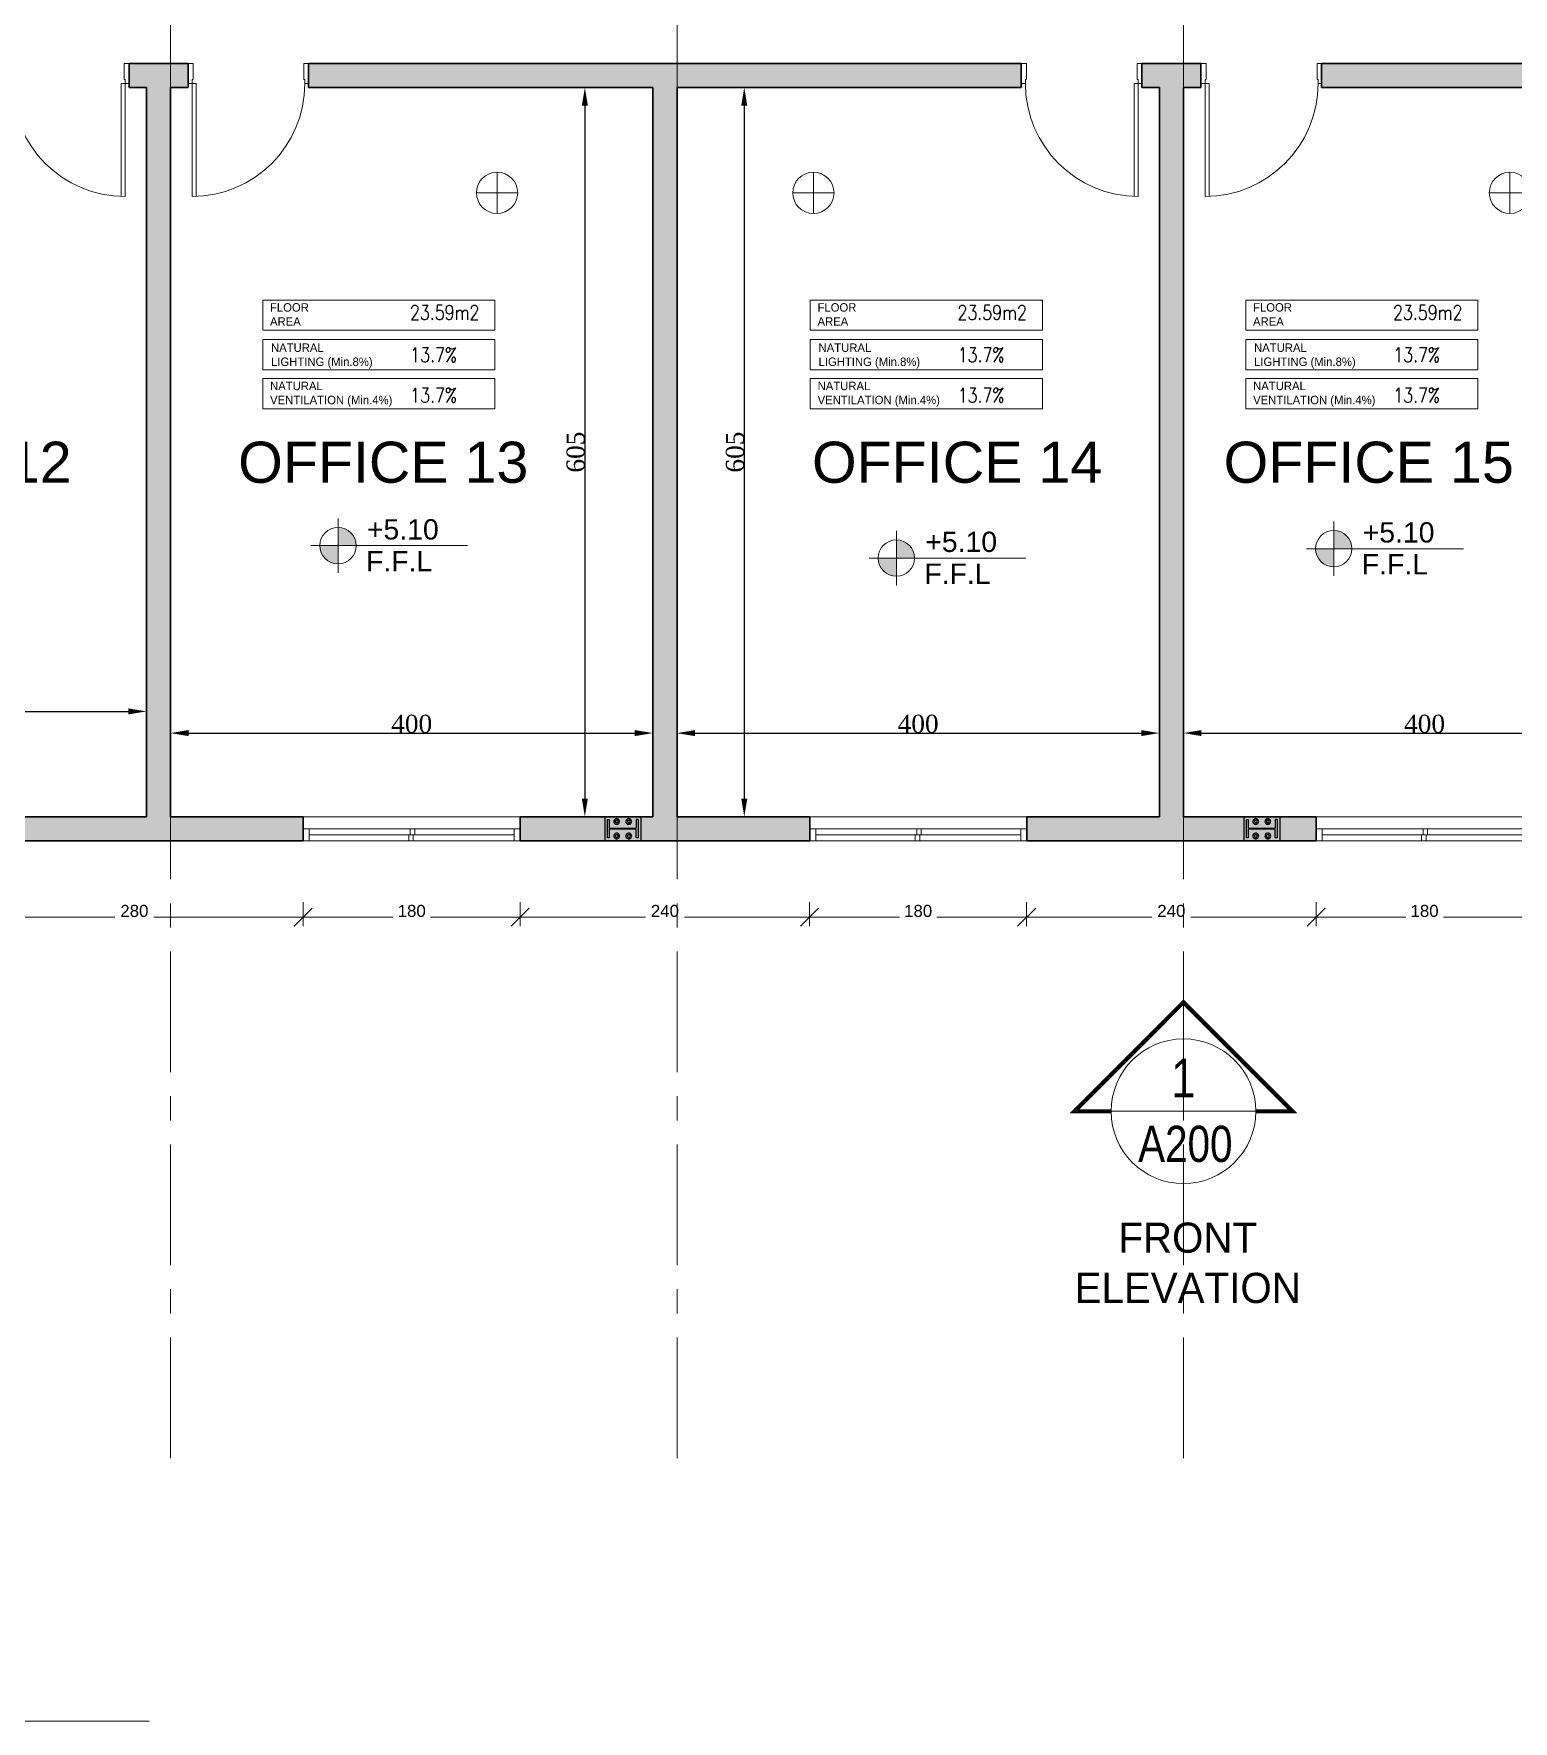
# Model space of a CAD drawing. Header units: millimetres. Extents: x -9083 to 924194, y -232449 to 321637.
# Drawn here: x 84150 to 96420, y 152062 to 166055 of the extents above; entities that cross this region are included whole.
import ezdxf
from ezdxf.enums import TextEntityAlignment as Align

# ---------------------------------------------------------------- set-up
doc = ezdxf.new("R2010")
doc.units = ezdxf.units.MM
doc.header["$LTSCALE"] = 400
doc.header["$MEASUREMENT"] = 0
doc.header["$PDMODE"] = 3
doc.linetypes.add('CENTER', pattern=[2, 1.25, -0.25, 0.25, -0.25])
doc.linetypes.add('CENTERX2', pattern=[4, 2.5, -0.5, 0.5, -0.5])
doc.layers.get('0').update_dxf_attribs({"lineweight": 0, "true_color": 0xff1414})
doc.layers.get('Defpoints').update_dxf_attribs({"color": 8, "lineweight": 5})
for name, color, linetype, lineweight in [('0.dim', 3, 'Continuous', 25), ('A-ANNO-DIMS', 134, 'Continuous', 9), ('A-DOOR', 2, 'Continuous', 9), ('AR-Level', 120, 'Continuous', 13), ('DETAILS DIMENSION', 15, 'Continuous', 5), ('GENERAL TEXT', 4, 'Continuous', 5), ('HATCH', 15, 'Continuous', 0), ('REFER SECTIONS', 8, 'Continuous', 5), ('ROOM INFORMATION', 7, 'Continuous', 5), ('ROOMS DIMENSION', 3, 'Continuous', 5), ('TAG ELEVATIONS DETAIL', 8, 'Continuous', 9), ('TEXT DRAWING TITLE', 7, 'Continuous', 5), ('TEXT ROOM INFORMATION', 1, 'Continuous', 5), ('WALL PROPOSED', 255, 'Continuous', 30), ('WINDOWS', 5, 'Continuous', 5)]:
    doc.layers.add(name, color=color, linetype=linetype, lineweight=lineweight)
doc.layers.add('ALARM', color=7, linetype='Continuous', lineweight=5, true_color=0xff0f0f)
doc.layers.add('AXIES', color=7, linetype='CENTER', lineweight=0, true_color=0x949596)
doc.layers.add('STEEL', color=63, linetype='Continuous')
doc.styles.add('arial', font='arial.ttf', dxfattribs={"width": 0.8, "height": 2.2})
doc.styles.add('Arial_1', font='arial.ttf', dxfattribs={"height": 300})
doc.styles.add('asif', font='arial.ttf')
doc.styles.add('ROMAN', font='times.ttf')
doc.styles.add('ROMANS-TITLE', font='ROMANS.shx', dxfattribs={"width": 0.8})
doc.styles.get("Standard").update_dxf_attribs({"font": 'GOTHIC.TTF', "height": 220})
doc.dimstyles.new('DETAILS DIMENSION', dxfattribs={"dimtxt": 100, "dimasz": 150, "dimexe": 75, "dimexo": 200, "dimgap": 50, "dimtad": 0, "dimdec": 0, "dimlfac": 0.1, "dimzin": 0, "dimdsep": 46, "dimtxsty": 'asif', "dimblk": 'OBLIQUE', "dimcen": 200, "dimdle": 50, "dimclrd": 181, "dimclre": 146, "dimclrt": 1, "dimadec": 0, "dimazin": 0, "dimtfac": 0.5, "dimtdec": 0, "dimtix": 1, "dimtofl": 0, "dimtmove": 2, "dimatfit": 2, "dimfxl": 100, "dimtvp": 0.5, "dimtolj": 1, "dimtzin": 0, "dimlwd": -1, "dimlwe": -1, "dimarcsym": 0})
doc.dimstyles.new('ROOMS DIM', dxfattribs={"dimtxt": 150, "dimasz": 150, "dimexe": 0.06, "dimexo": 0.06, "dimgap": 0.03, "dimtad": 1, "dimtoh": 1, "dimdec": 0, "dimlfac": 0.1, "dimzin": 13, "dimdsep": 46, "dimtxsty": 'ROMAN', "dimcen": 0.09, "dimdle": 0.06, "dimse1": 1, "dimse2": 1, "dimclrd": 256, "dimclre": 256, "dimclrt": 3, "dimadec": 0, "dimazin": 0, "dimtfac": 1, "dimtdec": 0, "dimtix": 1, "dimtmove": 2, "dimatfit": 3, "dimfxl": 0.06, "dimtolj": 1, "dimtzin": 0, "dimarcsym": 0})

# ---------------------------------------------------------------- blocks, each defined once
blk = doc.blocks.new('dfvdfv')
at = {"color": 1}
for p, q in [((117630.293, -14767.934), (117630.293, -14766.814)), ((117630.333, -14766.815), (117630.333, -14767.934)), ((117630.253, -14767.934), (117630.293, -14767.934)), ((117630.333, -14767.934), (117630.293, -14767.934)), ((117630.293, -14767.934), (117630.293, -14767.974)), ((117630.293, -14767.974), (117630.303, -14767.974)), ((117630.303, -14767.974), (117630.303, -14768.134)), ((117631.413, -14767.974), (117631.403, -14767.974)), ((117631.403, -14767.974), (117631.403, -14768.134)), ((117631.453, -14767.934), (117631.413, -14767.934)), ((117631.413, -14767.934), (117631.413, -14767.974)), ((117630.303, -14768.134), (117630.253, -14768.134)), ((117631.403, -14768.134), (117631.453, -14768.134))]:
    blk.add_line(p, q, dxfattribs=at)
blk.add_arc((117630.293, -14767.934), 1.12, 0, 90, dxfattribs=at)
blk = doc.blocks.new('*D744')
at = {"layer": 'Defpoints', "color": 0, "transparency": 16777216}
for p in [(85085, 160436), (81085, 160160), (85085, 160160)]:
    blk.add_point(p, dxfattribs=at)
at = {"layer": 'ROOMS DIMENSION', "lineweight": -2, "transparency": 16777216}
blk.add_line((81235, 160436), (84935, 160436), dxfattribs=at)
at = {"layer": 'ROOMS DIMENSION', "transparency": 16777216}
for points in [[(81235, 160461), (81235, 160411), (81085, 160436)], [(84935, 160461), (84935, 160411), (85085, 160436)]]:
    blk.add_solid(points, dxfattribs=at)
at = {"layer": 'ROOMS DIMENSION', "color": 3, "transparency": 16777216, "insert": (83085, 160512), "char_height": 150, "attachment_point": 5, "style": 'ROMAN'}
blk.add_mtext('\\A1;400', dxfattribs=at)
blk = doc.blocks.new('*D746')
at = {"layer": 'Defpoints', "color": 0, "transparency": 16777216}
for p in [(85285, 160687), (89285, 160687), (89285, 160256)]:
    blk.add_point(p, dxfattribs=at)
at = {"layer": 'ROOMS DIMENSION', "lineweight": -2, "transparency": 16777216}
blk.add_line((85435, 160256), (89135, 160256), dxfattribs=at)
at = {"layer": 'ROOMS DIMENSION', "transparency": 16777216}
for points in [[(85435, 160281), (85435, 160231), (85285, 160256)], [(89135, 160281), (89135, 160231), (89285, 160256)]]:
    blk.add_solid(points, dxfattribs=at)
at = {"layer": 'ROOMS DIMENSION', "color": 3, "transparency": 16777216, "insert": (87285, 160332), "char_height": 150, "attachment_point": 5, "style": 'ROMAN'}
blk.add_mtext('\\A1;400', dxfattribs=at)
blk = doc.blocks.new('*D747')
at = {"layer": 'Defpoints', "color": 0, "transparency": 16777216}
for p in [(89485, 160779), (93485, 160779), (93485, 160256)]:
    blk.add_point(p, dxfattribs=at)
at = {"layer": 'ROOMS DIMENSION', "lineweight": -2, "transparency": 16777216}
blk.add_line((89635, 160256), (93335, 160256), dxfattribs=at)
at = {"layer": 'ROOMS DIMENSION', "transparency": 16777216}
for points in [[(89635, 160281), (89635, 160231), (89485, 160256)], [(93335, 160281), (93335, 160231), (93485, 160256)]]:
    blk.add_solid(points, dxfattribs=at)
at = {"layer": 'ROOMS DIMENSION', "color": 3, "transparency": 16777216, "insert": (91485, 160332), "char_height": 150, "attachment_point": 5, "style": 'ROMAN'}
blk.add_mtext('\\A1;400', dxfattribs=at)
blk = doc.blocks.new('*D748')
at = {"layer": 'Defpoints', "color": 0, "transparency": 16777216}
for p in [(93685, 160525), (97685, 160525), (97685, 160256)]:
    blk.add_point(p, dxfattribs=at)
at = {"layer": 'ROOMS DIMENSION', "lineweight": -2, "transparency": 16777216}
blk.add_line((93835, 160256), (97535, 160256), dxfattribs=at)
at = {"layer": 'ROOMS DIMENSION', "transparency": 16777216}
for points in [[(93835, 160281), (93835, 160231), (93685, 160256)], [(97535, 160281), (97535, 160231), (97685, 160256)]]:
    blk.add_solid(points, dxfattribs=at)
at = {"layer": 'ROOMS DIMENSION', "color": 3, "transparency": 16777216, "insert": (95685, 160332), "char_height": 150, "attachment_point": 5, "style": 'ROMAN'}
blk.add_mtext('\\A1;400', dxfattribs=at)
blk = doc.blocks.new('*D753')
at = {"layer": 'Defpoints', "color": 0, "transparency": 16777216}
for p in [(88703, 165609), (88703, 159563), (88721, 159563)]:
    blk.add_point(p, dxfattribs=at)
at = {"layer": 'ROOMS DIMENSION', "lineweight": -2, "transparency": 16777216}
blk.add_line((88721, 165459), (88721, 159713), dxfattribs=at)
at = {"layer": 'ROOMS DIMENSION', "transparency": 16777216}
for points in [[(88696, 165459), (88746, 165459), (88721, 165609)], [(88696, 159713), (88746, 159713), (88721, 159563)]]:
    blk.add_solid(points, dxfattribs=at)
at = {"layer": 'ROOMS DIMENSION', "color": 3, "transparency": 16777216, "insert": (88645, 162586), "char_height": 150, "attachment_point": 5, "rotation": 90, "style": 'ROMAN'}
blk.add_mtext('\\A1;605', dxfattribs=at)
blk = doc.blocks.new('*D754')
at = {"layer": 'Defpoints', "color": 0, "transparency": 16777216}
for p in [(90368, 165609), (90043, 159563), (90368, 159563)]:
    blk.add_point(p, dxfattribs=at)
at = {"layer": 'ROOMS DIMENSION', "lineweight": -2, "transparency": 16777216}
blk.add_line((90043, 165459), (90043, 159713), dxfattribs=at)
at = {"layer": 'ROOMS DIMENSION', "transparency": 16777216}
for points in [[(90018, 165459), (90068, 165459), (90043, 165609)], [(90018, 159713), (90068, 159713), (90043, 159563)]]:
    blk.add_solid(points, dxfattribs=at)
at = {"layer": 'ROOMS DIMENSION', "color": 3, "transparency": 16777216, "insert": (89967, 162586), "char_height": 150, "attachment_point": 5, "rotation": 90, "style": 'ROMAN'}
blk.add_mtext('\\A1;605', dxfattribs=at)
blk = doc.blocks.new('*U175')
for p, q in [((0.1, -0.2), (0.1, 0)), ((0.15, 0), (0.15, -0.1)), ((1.85, 0), (1.85, -0.1)), ((1.9, 0), (1.9, -0.2)), ((0.15, -0.1), (0.1, -0.1)), ((0.15, -0.05), (1.85, -0.05)), ((0.15, -0.1), (1.85, -0.1)), ((1.85, -0.1), (1.9, -0.1))]:
    blk.add_line(p, q)
for points in [[(1.9, -0.2), (0.1, -0.2), (0.1, 0), (1.9, 0)], [(0.987, -0.05), (1.025, -0.05), (1.025, 0), (0.987, 0)], [(0.975, -0.1), (1.012, -0.1), (1.012, -0.05), (0.975, -0.05)]]:
    blk.add_lwpolyline(points, close=True)
blk = doc.blocks.new('_Oblique')
at = {"color": 0, "linetype": 'ByBlock', "lineweight": -2}
blk.add_line((-0.5, -0.5), (0.5, 0.5), dxfattribs=at)
blk = doc.blocks.new('*D695')
at = {"layer": 'Defpoints', "color": 0, "transparency": 16777216}
for p in [(83585, 159363), (86385, 159054), (86385, 158730)]:
    blk.add_point(p, dxfattribs=at)
at = {"layer": 'DETAILS DIMENSION', "color": 146, "transparency": 16777216}
for p, q in [((83585, 159163), (83585, 158655)), ((86385, 158854), (86385, 158655))]:
    blk.add_line(p, q, dxfattribs=at)
at = {"layer": 'DETAILS DIMENSION', "color": 181, "transparency": 16777216}
for p, q in [((83535, 158730), (84824, 158730)), ((86435, 158730), (85147, 158730))]:
    blk.add_line(p, q, dxfattribs=at)
at = {"layer": 'DETAILS DIMENSION', "color": 181, "transparency": 16777216, "xscale": 150, "yscale": 150, "zscale": 150, "rotation": 180}
blk.add_blockref('_Oblique', (83585, 158730), dxfattribs=at)
at = {"layer": 'DETAILS DIMENSION', "color": 181, "transparency": 16777216, "xscale": 150, "yscale": 150, "zscale": 150}
blk.add_blockref('_Oblique', (86385, 158730), dxfattribs=at)
at = {"layer": 'DETAILS DIMENSION', "color": 1, "transparency": 16777216, "insert": (84985, 158781), "char_height": 100, "attachment_point": 5, "style": 'asif'}
blk.add_mtext('\\A1;280', dxfattribs=at)
blk = doc.blocks.new('*D696')
at = {"layer": 'Defpoints', "color": 0, "transparency": 16777216}
for p in [(86385, 159054), (88185, 159054), (88185, 158730)]:
    blk.add_point(p, dxfattribs=at)
at = {"layer": 'DETAILS DIMENSION', "color": 146, "transparency": 16777216}
for p, q in [((86385, 158854), (86385, 158655)), ((88185, 158854), (88185, 158655))]:
    blk.add_line(p, q, dxfattribs=at)
at = {"layer": 'DETAILS DIMENSION', "color": 181, "transparency": 16777216}
for p, q in [((86335, 158730), (87130, 158730)), ((88235, 158730), (87441, 158730))]:
    blk.add_line(p, q, dxfattribs=at)
at = {"layer": 'DETAILS DIMENSION', "color": 181, "transparency": 16777216, "xscale": 150, "yscale": 150, "zscale": 150, "rotation": 180}
blk.add_blockref('_Oblique', (86385, 158730), dxfattribs=at)
at = {"layer": 'DETAILS DIMENSION', "color": 181, "transparency": 16777216, "xscale": 150, "yscale": 150, "zscale": 150}
blk.add_blockref('_Oblique', (88185, 158730), dxfattribs=at)
at = {"layer": 'DETAILS DIMENSION', "color": 1, "transparency": 16777216, "insert": (87285, 158781), "char_height": 100, "attachment_point": 5, "style": 'asif'}
blk.add_mtext('\\A1;180', dxfattribs=at)
blk = doc.blocks.new('*D697')
at = {"layer": 'Defpoints', "color": 0, "transparency": 16777216}
for p in [(88185, 159054), (90585, 159054), (90585, 158730)]:
    blk.add_point(p, dxfattribs=at)
at = {"layer": 'DETAILS DIMENSION', "color": 146, "transparency": 16777216}
for p, q in [((88185, 158854), (88185, 158655)), ((90585, 158854), (90585, 158655))]:
    blk.add_line(p, q, dxfattribs=at)
at = {"layer": 'DETAILS DIMENSION', "color": 181, "transparency": 16777216}
for p, q in [((88135, 158730), (89224, 158730)), ((90635, 158730), (89547, 158730))]:
    blk.add_line(p, q, dxfattribs=at)
at = {"layer": 'DETAILS DIMENSION', "color": 181, "transparency": 16777216, "xscale": 150, "yscale": 150, "zscale": 150, "rotation": 180}
blk.add_blockref('_Oblique', (88185, 158730), dxfattribs=at)
at = {"layer": 'DETAILS DIMENSION', "color": 181, "transparency": 16777216, "xscale": 150, "yscale": 150, "zscale": 150}
blk.add_blockref('_Oblique', (90585, 158730), dxfattribs=at)
at = {"layer": 'DETAILS DIMENSION', "color": 1, "transparency": 16777216, "insert": (89385, 158781), "char_height": 100, "attachment_point": 5, "style": 'asif'}
blk.add_mtext('\\A1;240', dxfattribs=at)
blk = doc.blocks.new('*D698')
at = {"layer": 'Defpoints', "color": 0, "transparency": 16777216}
for p in [(90585, 159054), (92385, 159054), (92385, 158730)]:
    blk.add_point(p, dxfattribs=at)
at = {"layer": 'DETAILS DIMENSION', "color": 146, "transparency": 16777216}
for p, q in [((90585, 158854), (90585, 158655)), ((92385, 158854), (92385, 158655))]:
    blk.add_line(p, q, dxfattribs=at)
at = {"layer": 'DETAILS DIMENSION', "color": 181, "transparency": 16777216}
for p, q in [((90535, 158730), (91330, 158730)), ((92435, 158730), (91641, 158730))]:
    blk.add_line(p, q, dxfattribs=at)
at = {"layer": 'DETAILS DIMENSION', "color": 181, "transparency": 16777216, "xscale": 150, "yscale": 150, "zscale": 150, "rotation": 180}
blk.add_blockref('_Oblique', (90585, 158730), dxfattribs=at)
at = {"layer": 'DETAILS DIMENSION', "color": 181, "transparency": 16777216, "xscale": 150, "yscale": 150, "zscale": 150}
blk.add_blockref('_Oblique', (92385, 158730), dxfattribs=at)
at = {"layer": 'DETAILS DIMENSION', "color": 1, "transparency": 16777216, "insert": (91485, 158781), "char_height": 100, "attachment_point": 5, "style": 'asif'}
blk.add_mtext('\\A1;180', dxfattribs=at)
blk = doc.blocks.new('*D699')
at = {"layer": 'Defpoints', "color": 0, "transparency": 16777216}
for p in [(92385, 159054), (94785, 159054), (94785, 158730)]:
    blk.add_point(p, dxfattribs=at)
at = {"layer": 'DETAILS DIMENSION', "color": 146, "transparency": 16777216}
for p, q in [((92385, 158854), (92385, 158655)), ((94785, 158854), (94785, 158655))]:
    blk.add_line(p, q, dxfattribs=at)
at = {"layer": 'DETAILS DIMENSION', "color": 181, "transparency": 16777216}
for p, q in [((92335, 158730), (93424, 158730)), ((94835, 158730), (93747, 158730))]:
    blk.add_line(p, q, dxfattribs=at)
at = {"layer": 'DETAILS DIMENSION', "color": 181, "transparency": 16777216, "xscale": 150, "yscale": 150, "zscale": 150, "rotation": 180}
blk.add_blockref('_Oblique', (92385, 158730), dxfattribs=at)
at = {"layer": 'DETAILS DIMENSION', "color": 181, "transparency": 16777216, "xscale": 150, "yscale": 150, "zscale": 150}
blk.add_blockref('_Oblique', (94785, 158730), dxfattribs=at)
at = {"layer": 'DETAILS DIMENSION', "color": 1, "transparency": 16777216, "insert": (93585, 158781), "char_height": 100, "attachment_point": 5, "style": 'asif'}
blk.add_mtext('\\A1;240', dxfattribs=at)
blk = doc.blocks.new('*D700')
at = {"layer": 'Defpoints', "color": 0, "transparency": 16777216}
for p in [(94785, 159054), (96585, 159054), (96585, 158730)]:
    blk.add_point(p, dxfattribs=at)
at = {"layer": 'DETAILS DIMENSION', "color": 146, "transparency": 16777216}
for p, q in [((94785, 158854), (94785, 158655)), ((96585, 158854), (96585, 158655))]:
    blk.add_line(p, q, dxfattribs=at)
at = {"layer": 'DETAILS DIMENSION', "color": 181, "transparency": 16777216}
for p, q in [((94735, 158730), (95530, 158730)), ((96635, 158730), (95841, 158730))]:
    blk.add_line(p, q, dxfattribs=at)
at = {"layer": 'DETAILS DIMENSION', "color": 181, "transparency": 16777216, "xscale": 150, "yscale": 150, "zscale": 150, "rotation": 180}
blk.add_blockref('_Oblique', (94785, 158730), dxfattribs=at)
at = {"layer": 'DETAILS DIMENSION', "color": 181, "transparency": 16777216, "xscale": 150, "yscale": 150, "zscale": 150}
blk.add_blockref('_Oblique', (96585, 158730), dxfattribs=at)
at = {"layer": 'DETAILS DIMENSION', "color": 1, "transparency": 16777216, "insert": (95685, 158781), "char_height": 100, "attachment_point": 5, "style": 'asif'}
blk.add_mtext('\\A1;180', dxfattribs=at)
blk = doc.blocks.new('A-ELEV-REF-ARROW-1')
at = {"layer": 'TAG ELEVATIONS DETAIL', "const_width": 34.3}
blk.add_lwpolyline([(600, 0), (904, 0), (0, -904), (-904, 0), (-600, 0)], dxfattribs=at)
at = {"layer": 'TAG ELEVATIONS DETAIL'}
blk.add_circle((0, 0), 600, dxfattribs=at)
blk = doc.blocks.new('A-ELEV-REF-1')
at = {"layer": 'TAG ELEVATIONS DETAIL', "linetype": 'Continuous'}
blk.add_line((-600, 0), (600, 0), dxfattribs=at)
at = {"layer": 'TAG ELEVATIONS DETAIL', "linetype": 'Continuous', "style": 'arial', "width": 0.8}
for tag, p in [('ELEV-NO', (-1, 276)), ('DRAWING-REF', (15, -270))]:
    blk.add_attdef(tag, text='', height=320, dxfattribs=at).set_placement(p, align=Align.MIDDLE)
blk = doc.blocks.new('A$Ccfd28120')
for p, q in [((0, -171), (0, 171)), ((171, 0), (-171, 0))]:
    blk.add_line(p, q)
blk.add_circle((0, 0), 171)
blk = doc.blocks.new('hjhg')
at = {"layer": 'AXIES', "linetype": 'CENTERX2'}
for p, q in [((6094082.5, 791366), (6094082.5, 816591.3)), ((6098282.5, 791366), (6098282.5, 816591.3)), ((6102482.5, 791366), (6102482.5, 816591.3)), ((6131186.9, 796484.5), (6071269.8, 796484.5))]:
    blk.add_line(p, q, dxfattribs=at)
blk = doc.blocks.new('Room Info')
at = {"layer": 'TEXT ROOM INFORMATION', "ltscale": 5}
for tag, p in [('FLR_AREA', (17, 833.5)), ('NAT_LIGHT', (19, 482.5)), ('NAT_VENT', (19, 147.5))]:
    blk.add_attdef(tag, p, '', height=180, dxfattribs=at)
blk = doc.blocks.new('Level-p')
h = blk.add_hatch(color=251)
h.paths.add_polyline_path([(0, 0.0025), (0, 0), (0.0025, 0, 0.414214)])
h.paths.add_polyline_path([(0, 0), (-0.0025, 0, 0.414214), (0, -0.0025)])
for p, q in [((0, -0.00375), (0, 0.00375)), ((0.01781, 0), (-0.00375, 0))]:
    blk.add_line(p, q)
blk.add_circle((0, 0), 0.0025)
at = {"style": 'arial'}
for p in [(0.00285, 0.0006), (0.00276, -0.00253)]:
    blk.add_attdef('F.F.L+1.20', p, '', height=0.002, dxfattribs=at)
blk = doc.blocks.new('GHBVNVCN')
at = {"layer": 'STEEL', "color": 114, "true_color": 0x139b48}
for p, q in [((903.452, -1738.381), (903.452, -1738.581)), ((903.452, -1738.381), (903.752, -1738.381)), ((903.475, -1738.557), (903.475, -1738.405)), ((903.475, -1738.405), (903.49, -1738.405)), ((903.49, -1738.405), (903.49, -1738.477)), ((903.729, -1738.405), (903.714, -1738.405)), ((903.714, -1738.405), (903.714, -1738.477)), ((903.729, -1738.405), (903.729, -1738.557)), ((903.752, -1738.381), (903.752, -1738.581)), ((908.752, -1738.381), (908.752, -1738.581)), ((908.752, -1738.381), (909.052, -1738.381)), ((908.775, -1738.557), (908.775, -1738.405)), ((908.775, -1738.405), (908.79, -1738.405)), ((908.79, -1738.405), (908.79, -1738.477)), ((909.029, -1738.405), (909.014, -1738.405)), ((909.014, -1738.405), (909.014, -1738.477)), ((909.029, -1738.405), (909.029, -1738.557)), ((909.052, -1738.381), (909.052, -1738.581)), ((903.452, -1738.581), (903.752, -1738.581)), ((903.49, -1738.557), (903.475, -1738.557)), ((903.49, -1738.477), (903.714, -1738.477)), ((903.714, -1738.485), (903.49, -1738.485)), ((903.49, -1738.485), (903.49, -1738.557)), ((903.714, -1738.557), (903.714, -1738.485)), ((903.729, -1738.557), (903.714, -1738.557)), ((908.752, -1738.581), (909.052, -1738.581)), ((908.79, -1738.557), (908.775, -1738.557)), ((908.79, -1738.477), (909.014, -1738.477)), ((909.014, -1738.485), (908.79, -1738.485)), ((908.79, -1738.485), (908.79, -1738.557)), ((909.014, -1738.557), (909.014, -1738.485)), ((909.029, -1738.557), (909.014, -1738.557))]:
    blk.add_line(p, q, dxfattribs=at)
at = {"layer": 'STEEL', "color": 8, "ltscale": 500}
for centre, radius, start, end in [((903.552, -1738.421), 0.024, 30, 210), ((903.552, -1738.421), 0.024, 210, 30), ((903.552, -1738.421), 0.012, 45, 225), ((903.552, -1738.421), 0.012, 150, 330), ((903.552, -1738.421), 0.012, 330, 150), ((903.552, -1738.421), 0.012, 225, 45), ((903.652, -1738.421), 0.024, 30, 210), ((903.652, -1738.421), 0.024, 210, 30), ((903.652, -1738.421), 0.012, 45, 225), ((903.652, -1738.421), 0.012, 150, 330), ((903.652, -1738.421), 0.012, 330, 150), ((903.652, -1738.421), 0.012, 225, 45), ((908.852, -1738.421), 0.024, 30, 210), ((908.852, -1738.421), 0.024, 210, 30), ((908.852, -1738.421), 0.012, 45, 225), ((908.852, -1738.421), 0.012, 150, 330), ((908.852, -1738.421), 0.012, 330, 150), ((908.852, -1738.421), 0.012, 225, 45), ((908.952, -1738.421), 0.024, 30, 210), ((908.952, -1738.421), 0.024, 210, 30), ((908.952, -1738.421), 0.012, 45, 225), ((908.952, -1738.421), 0.012, 150, 330), ((908.952, -1738.421), 0.012, 330, 150), ((908.952, -1738.421), 0.012, 225, 45), ((903.552, -1738.541), 0.024, 30, 210), ((903.552, -1738.541), 0.024, 210, 30), ((903.552, -1738.541), 0.012, 45, 225), ((903.552, -1738.541), 0.012, 150, 330), ((903.552, -1738.541), 0.012, 330, 150), ((903.552, -1738.541), 0.012, 225, 45), ((903.652, -1738.541), 0.024, 30, 210), ((903.652, -1738.541), 0.024, 210, 30), ((903.652, -1738.541), 0.012, 45, 225), ((903.652, -1738.541), 0.012, 150, 330), ((903.652, -1738.541), 0.012, 330, 150), ((903.652, -1738.541), 0.012, 225, 45), ((908.852, -1738.541), 0.024, 30, 210), ((908.852, -1738.541), 0.024, 210, 30), ((908.852, -1738.541), 0.012, 45, 225), ((908.852, -1738.541), 0.012, 150, 330), ((908.852, -1738.541), 0.012, 330, 150), ((908.852, -1738.541), 0.012, 225, 45), ((908.952, -1738.541), 0.024, 30, 210), ((908.952, -1738.541), 0.024, 210, 30), ((908.952, -1738.541), 0.012, 45, 225), ((908.952, -1738.541), 0.012, 150, 330), ((908.952, -1738.541), 0.012, 330, 150), ((908.952, -1738.541), 0.012, 225, 45)]:
    blk.add_arc(centre, radius, start, end, dxfattribs=at)

msp = doc.modelspace()

# ---------------------------------------------------------------- hatches: boundary and pattern name
at = {"layer": 'HATCH', "true_color": 0x939598}
h = msp.add_hatch(color=252, dxfattribs=at)
h.dxf.hatch_style = 1
h.paths.add_polyline_path([(80460.41665, 173827.00829), (79085.41665, 173827.00829), (68785.41665, 173827.00829), (68785.41665, 168926.57089), (68985.41665, 168926.57089), (68985.41665, 170130.13199), (69567.95287, 170130.13199), (69567.95287, 170230.13199), (68985.41665, 170230.13199), (68985.41665, 173627.00829), (70533.33648, 173627.00829), (70533.33648, 170230.13199), (70387.95287, 170230.13199), (70387.95287, 170130.13199), (70780.80026, 170130.13199), (70780.80026, 170230.13199), (70635.41665, 170230.13199), (70635.41665, 173627.00829), (72185.41665, 173627.00829), (72185.41665, 170230.13199), (71600.80026, 170230.13199), (71600.80026, 170130.13199), (72185.41665, 170130.13199), (72185.41665, 168976.57089), (72385.41665, 168976.57089), (72385.41665, 173627.00829), (75435.41665, 173627.00829), (75435.41665, 168308.92654), (77872.25556, 168308.92654), (77872.25556, 168508.92654), (77685.41665, 168508.92654), (77685.41665, 168753.6541), (77585.41665, 168753.6541), (77585.41665, 168508.92654), (75635.41665, 168508.92654), (75635.41665, 169707.00829), (77585.41665, 169707.00829), (77585.41665, 169572.40411), (77685.41665, 169572.40411), (77685.41665, 169940.33843), (77585.41665, 169940.33843), (77585.41665, 169807.00829), (75635.41665, 169807.00829), (75635.41665, 171007.00829), (77585.41665, 171007.00829), (77585.41665, 170760.36381), (77685.41665, 170760.36381), (77685.41665, 171349.52012), (77585.41665, 171349.52012), (77585.41665, 171107.00829), (75635.41665, 171107.00829), (75635.41665, 172302.87564), (77585.41665, 172302.87564), (77585.41665, 172168.27145), (77685.41665, 172168.27145), (77685.41665, 172557.47982), (77585.41665, 172557.47982), (77585.41665, 172422.87564), (75635.41665, 172422.87564), (75635.41665, 173627.00829), (78885.41665, 173627.00829), (78885.41665, 168508.92654), (78772.25556, 168508.92654), (78772.25556, 168308.92654), (82488.19639, 168308.92654), (82488.19639, 168508.92654), (79085.41665, 168508.92654), (79085.41665, 173627.00829), (80460.41665, 173627.00829)])
h.paths.add_polyline_path([(77685.41665, 173627.00829), (77585.41665, 173627.00829), (77585.41665, 173377.5052), (77685.41665, 173377.5052)], flags=16)
h.paths.add_polyline_path([(84935.41665, 173827.00829), (82260.41665, 173827.00829), (82260.41665, 173627.00829), (83635.41665, 173627.00829), (83635.41665, 168508.92654), (83490.81247, 168508.92654), (83490.81247, 168308.92654), (83980.02084, 168308.92654), (83980.02084, 168508.92654), (83835.41665, 168508.92654), (83835.41665, 173627.00829), (84935.41665, 173627.00829)])
h.paths.add_polyline_path([(89135.41665, 173827.00829), (86735.41665, 173827.00829), (86735.41665, 173627.00829), (87835.41665, 173627.00829), (87835.41665, 168508.92654), (84980.02084, 168508.92654), (84980.02084, 168308.92654), (90890.81247, 168308.92654), (90890.81247, 168508.92654), (88035.41665, 168508.92654), (88035.41665, 173627.00829), (89135.41665, 173627.00829)])
h.paths.add_polyline_path([(97535.41665, 173827.00829), (95385.41665, 173827.00829), (95385.41665, 173627.00829), (96235.41665, 173627.00829), (96235.41665, 168508.92654), (93380.02084, 168508.92654), (93380.02084, 168308.92654), (99285.5803, 168308.92654), (99285.5803, 168508.92654), (96435.41665, 168508.92654), (96435.41665, 173627.00829), (97535.41665, 173627.00829)])
h.paths.add_polyline_path([(101735.41665, 173827.00829), (99335.41665, 173827.00829), (99335.41665, 173627.00829), (100435.41665, 173627.00829), (100435.41665, 168508.92654), (100290.81247, 168508.92654), (100290.81247, 168308.92654), (100780.02084, 168308.92654), (100780.02084, 168508.92654), (100635.41665, 168508.92654), (100635.41665, 173627.00829), (101735.41665, 173627.00829)])
h.paths.add_polyline_path([(105935.41665, 173827.00829), (103535.41665, 173827.00829), (103535.41665, 173627.00829), (104635.41665, 173627.00829), (104635.41665, 168508.92654), (101780.02084, 168508.92654), (101780.02084, 168308.92654), (107690.81247, 168308.92654), (107690.81247, 168508.92654), (104835.41665, 168508.92654), (104835.41665, 173627.00829), (105935.41665, 173627.00829)])
h.paths.add_polyline_path([(110885.41665, 173827.00829), (107735.41665, 173827.00829), (107735.41665, 173627.00829), (108835.41665, 173627.00829), (108835.41665, 168508.92654), (108690.81247, 168508.92654), (108690.81247, 168308.92654), (109180.02084, 168308.92654), (109180.02084, 168508.92654), (109035.41665, 168508.92654), (109035.41665, 173627.00829), (110885.41665, 173627.00829)])
h.paths.add_polyline_path([(114341.66665, 173827.00829), (112685.41665, 173827.00829), (112685.41665, 173627.00829), (113435.41665, 173627.00829), (113435.41665, 168508.92654), (110182.63692, 168508.92654), (110182.63692, 168308.92654), (113635.41665, 168308.92654), (115385.41665, 168308.92654), (115385.41665, 168508.92654), (113635.41665, 168508.92654), (113635.41665, 173627.00829), (114341.66665, 173627.00829)])
h.paths.add_polyline_path([(110485.41665, 165608.92654), (110630.02084, 165608.92654), (110630.02084, 165808.92654), (110140.81247, 165808.92654), (110140.81247, 165608.92654), (110285.41665, 165608.92654), (110285.41665, 159562.60548), (109185.41665, 159562.60548), (109185.41665, 159362.60548), (111585.41665, 159362.60548), (111585.41665, 159562.60548), (110485.41665, 159562.60548)])
h.paths.add_polyline_path([(102230.02084, 165808.92654), (101740.81247, 165808.92654), (101740.81247, 165608.92654), (101885.41665, 165608.92654), (101885.41665, 159562.60548), (101585.41665, 159562.60548), (101585.41665, 159362.60548), (102985.41665, 159362.60548), (102985.41665, 159562.60548), (102085.41665, 159562.60548), (102085.41665, 165608.92654), (102230.02084, 165608.92654)])
h.paths.add_polyline_path([(100740.81247, 165808.92654), (94830.02084, 165808.92654), (94830.02084, 165608.92654), (97685.41665, 165608.92654), (97685.41665, 159562.60548), (96585.41665, 159562.60548), (96585.41665, 159362.60548), (99785.41665, 159362.59179), (99785.41665, 159562.59179), (97885.41665, 159562.60548), (97885.41665, 165608.92654), (100740.81247, 165608.92654)])
h.paths.add_polyline_path([(92340.81247, 165808.92654), (86430.02084, 165808.92654), (86430.02084, 165608.92654), (89285.41665, 165608.92654), (89285.41665, 159562.60548), (88185.41665, 159562.60548), (88185.41665, 159362.60548), (90585.41665, 159362.60548), (90585.41665, 159562.60548), (89485.41665, 159562.60548), (89485.41665, 165608.92654), (92340.81247, 165608.92654)])
h.paths.add_polyline_path([(85430.02084, 165808.92654), (84940.81247, 165808.92654), (84940.81247, 165608.92654), (85085.41665, 165608.92654), (85085.41665, 159562.60548), (83585.41665, 159562.60548), (83585.41665, 159362.60548), (86385.41665, 159362.60548), (86385.41665, 159562.60548), (85285.41665, 159562.60548), (85285.41665, 165608.92654), (85430.02084, 165608.92654)])
h.paths.add_polyline_path([(83940.81247, 165808.92654), (78164.83139, 165808.92654), (78164.83139, 165608.92654), (80885.41665, 165608.92654), (80885.41665, 159562.59179), (79786.31598, 159562.59179), (79786.31598, 159362.59179), (80885.41665, 159362.59179), (80885.41665, 159362.60548), (81785.41665, 159362.60548), (81785.41665, 159562.60548), (81085.41665, 159562.60548), (81085.41665, 165608.92654), (83940.81247, 165608.92654)])
h.paths.add_polyline_path([(77162.21531, 165808.92654), (76362.21531, 165808.92654), (76362.21531, 165608.92654), (76687.21531, 165608.92654), (76687.21531, 159562.59179), (75685.45544, 159562.59179), (75685.45544, 159362.59179), (77986.31598, 159362.59179), (77986.31598, 159562.59179), (76887.21531, 159562.59179), (76887.21531, 165608.92654), (77162.21531, 165608.92654)])
h.paths.add_polyline_path([(75359.59922, 165808.92654), (72539.0914, 165808.92654), (72539.0914, 165608.92654), (72683.69558, 165608.92654), (72683.69558, 159562.59179), (71809.3863, 159562.59179), (71809.3863, 159362.59179), (73885.45544, 159362.59179), (73885.45544, 159562.59179), (72883.69558, 159562.59179), (72883.69558, 165608.92654), (75359.59922, 165608.92654)])
h.paths.add_polyline_path([(71536.47531, 165808.92654), (68985.41665, 165808.92654), (68985.41665, 166526.57089), (68785.41665, 166526.57088), (68785.41665, 159362.59179), (70009.3863, 159362.59179), (70009.3863, 159562.59179), (68985.41665, 159562.59179), (68985.41665, 165608.92654), (71536.47531, 165608.92654)])
h.paths.add_polyline_path([(116685.41665, 168126.57089), (116885.41665, 168126.57089), (116885.41665, 173827.00829), (116141.66665, 173827.00829), (116141.66665, 173627.00829), (116685.41665, 173627.00829), (116685.41665, 168508.92654), (116485.41665, 168508.92654), (116485.41665, 168308.92654), (116685.41665, 168308.92654)])
h.paths.add_polyline_path([(116885.41665, 167726.57089), (116685.41665, 167726.57089), (116685.41665, 167426.57089), (116885.41665, 167426.57089)])
h.paths.add_polyline_path([(94185.41665, 173827.00829), (94185.41665, 173627.00829), (94485.41665, 173627.00829), (94485.41665, 173827.00829)])
h.paths.add_polyline_path([(93285.41665, 173627.00829), (93285.41665, 173827.00829), (90935.41665, 173827.00829), (90935.41665, 173627.00829), (92035.41665, 173627.00829), (92035.41665, 168508.92654), (91890.81247, 168508.92654), (91890.81247, 168308.92654), (92380.02084, 168308.92654), (92380.02084, 168508.92654), (92235.41665, 168508.92654), (92235.41665, 173627.00829)])
h = msp.add_hatch(color=252, dxfattribs=at)
h.dxf.hatch_style = 1
h.paths.add_polyline_path([(93830.02084, 165808.92654), (93340.81247, 165808.92654), (93340.81247, 165608.92654), (93485.41665, 165608.92654), (93485.41665, 159562.60548), (92385.41665, 159562.60548), (92385.41665, 159362.60548), (94785.41665, 159362.60548), (94785.41665, 159562.60548), (93685.41665, 159562.60548), (93685.41665, 165608.92654), (93830.02084, 165608.92654)])

# ---------------------------------------------------------------- linework, layer by layer
at = {"layer": 'ROOM INFORMATION', "ltscale": 5}
for points in [[(86049.43252, 163845.72739), (87974.37983, 163845.72739), (87974.37983, 163595.72739), (86049.43252, 163595.72739)], [(90590.28636, 163845.72739), (92515.23367, 163845.72739), (92515.23367, 163595.72739), (90590.28636, 163595.72739)], [(94202.29808, 163845.72739), (96127.2454, 163845.72739), (96127.2454, 163595.72739), (94202.29808, 163595.72739)], [(86049.43252, 163519.22739), (87974.37983, 163519.22739), (87974.37983, 163269.22739), (86049.43252, 163269.22739)], [(90590.28636, 163519.22739), (92515.23367, 163519.22739), (92515.23367, 163269.22739), (90590.28636, 163269.22739)], [(94202.29808, 163519.22739), (96127.2454, 163519.22739), (96127.2454, 163269.22739), (94202.29808, 163269.22739)], [(86049.43252, 163195.22739), (87974.37983, 163195.22739), (87974.37983, 162945.22739), (86049.43252, 162945.22739)], [(90590.28636, 163195.22739), (92515.23367, 163195.22739), (92515.23367, 162945.22739), (90590.28636, 162945.22739)], [(94202.29808, 163195.22739), (96127.2454, 163195.22739), (96127.2454, 162945.22739), (94202.29808, 162945.22739)]]:
    msp.add_lwpolyline(points, close=True, dxfattribs=at)
at = {"layer": 'TEXT DRAWING TITLE'}
msp.add_line((72416.51774, 152062.19053), (85108.1466, 152062.19053), dxfattribs=at)
at = {"layer": 'WALL PROPOSED'}
for p, q in [((84940.81247, 165808.92654), (85430.02084, 165808.92654)), ((84940.81247, 165808.92654), (84940.81247, 165608.92654)), ((85430.02084, 165808.92654), (85430.02084, 165608.92654)), ((86430.02084, 165808.92654), (86430.02084, 165608.92654)), ((86432.63692, 165808.92654), (92340.81247, 165808.92654)), ((92340.81247, 165808.92654), (92340.81247, 165608.92654)), ((93340.81247, 165808.92654), (93830.02084, 165808.92654)), ((93340.81247, 165808.92654), (93340.81247, 165608.92654)), ((93830.02084, 165808.92654), (93830.02084, 165608.92654)), ((94830.02084, 165808.92654), (100738.19639, 165808.92654)), ((94830.02084, 165808.92654), (94830.02084, 165608.92654)), ((84940.81247, 165608.92654), (85085.41665, 165608.92654)), ((85085.41665, 165608.92654), (85085.41665, 159562.60548)), ((85285.41665, 165608.92654), (85285.41665, 159562.60548)), ((85285.41665, 165608.92654), (85430.02084, 165608.92654)), ((86430.02084, 165608.92654), (89285.41665, 165608.92654)), ((89285.41665, 165608.92654), (89285.41665, 159562.60548)), ((89485.41665, 165608.92654), (89485.41665, 159562.60548)), ((89485.41665, 165608.92654), (92340.81247, 165608.92654)), ((93340.81247, 165608.92654), (93485.41665, 165608.92654)), ((93485.41665, 165608.92654), (93485.41665, 159562.60548)), ((93685.41665, 165608.92654), (93685.41665, 159562.60548)), ((93685.41665, 165608.92654), (93830.02084, 165608.92654)), ((94830.02084, 165608.92654), (97685.41665, 165608.92654)), ((83585.41665, 159562.60548), (85085.41665, 159562.60548)), ((85285.41665, 159562.60548), (86385.41665, 159562.60548)), ((86385.41665, 159562.60548), (86385.41665, 159362.60548)), ((88185.41665, 159562.60548), (89285.41665, 159562.60548)), ((88185.41665, 159562.60548), (88185.41665, 159362.60548)), ((89485.41665, 159562.60548), (90585.41665, 159562.60548)), ((90585.41665, 159362.60548), (90585.41665, 159562.60548)), ((92385.41665, 159562.60548), (93485.41665, 159562.60548)), ((92385.41665, 159562.60548), (92385.41665, 159362.60548)), ((93685.41665, 159562.60548), (94785.41665, 159562.60548)), ((94785.41665, 159562.60548), (94785.41665, 159362.60548)), ((83585.41665, 159362.60548), (86385.41665, 159362.60548)), ((88185.41665, 159362.60548), (90585.41665, 159362.60548)), ((92385.41665, 159362.60548), (94785.41665, 159362.60548))]:
    msp.add_line(p, q, dxfattribs=at)

# ---------------------------------------------------------------- block references
at = {"layer": '0.dim', "xscale": 1000, "yscale": 1000, "zscale": 1000}
msp.add_blockref('GHBVNVCN', (-814566.70812, 1897943.63688), dxfattribs=at)
at = {"layer": 'A-DOOR', "yscale": 835.5133992026115, "zscale": 835.5133992026115, "rotation": 180}
for p, xscale in [((98366593.65314, -12173164.83564), 835.5133992026115), ((-98196222.81983, -12173164.83564), -835.5133992026115), ((98374996.26922, -12173164.83564), 835.5133992026115), ((-98187820.20375, -12173164.83564), -835.5133992026115)]:
    msp.add_blockref('dfvdfv', p, dxfattribs=dict(at, xscale=xscale))
at = {"layer": 'ALARM'}
for p in [(87992.82918, 164735.79822), (90616.32503, 164735.79822), (96392.82918, 164735.79822)]:
    msp.add_blockref('A$Ccfd28120', p, dxfattribs=at)
at = {"layer": 'AR-Level'}
ref = msp.add_blockref('Level-p', (86673.80704, 161810.20653), dxfattribs=dict(at, xscale=60357.09703953393, yscale=60357.09703953393, zscale=60357.09703953393))
ref.add_attrib('F.F.L+1.20', '+5.10', (86913.68419, 161861.08868), dxfattribs={"layer": '0', "height": 168.43841, "style": 'arial'})
ref.add_attrib('F.F.L+1.20', 'F.F.L', (86905.95306, 161596.72042), dxfattribs={"layer": '0', "height": 168.43841, "style": 'arial'})
ref = msp.add_blockref('Level-p', (91304.32054, 161706.90744), dxfattribs=dict(at, xscale=60357.09703953393, yscale=60357.09703953393, zscale=60357.09703953393))
ref.add_attrib('F.F.L+1.20', '+5.10', (91544.19768, 161757.78959), dxfattribs={"layer": '0', "height": 168.43841, "style": 'arial'})
ref.add_attrib('F.F.L+1.20', 'F.F.L', (91536.46655, 161493.42133), dxfattribs={"layer": '0', "height": 168.43841, "style": 'arial'})
ref = msp.add_blockref('Level-p', (94932.1638, 161785.14829), dxfattribs=dict(at, xscale=60357.09703953393, yscale=60357.09703953393, zscale=60357.09703953393))
ref.add_attrib('F.F.L+1.20', '+5.10', (95172.04095, 161836.03045), dxfattribs={"layer": '0', "height": 168.43841, "style": 'arial'})
ref.add_attrib('F.F.L+1.20', 'F.F.L', (95164.30982, 161571.66219), dxfattribs={"layer": '0', "height": 168.43841, "style": 'arial'})
at = {"layer": 'TAG ELEVATIONS DETAIL', "rotation": 180}
msp.add_blockref('A-ELEV-REF-ARROW-1', (93685.41665, 157119.90168), dxfattribs=at)
at = {"layer": 'TAG ELEVATIONS DETAIL', "ltscale": 800}
ref = msp.add_blockref('A-ELEV-REF-1', (93685.41665, 157119.90168), dxfattribs=at)
ref.add_attrib('ELEV-NO', '1', dxfattribs={"linetype": 'Continuous', "height": 320, "style": 'arial', "width": 0.8}).set_placement((93684.3154, 157395.4101), align=Align.MIDDLE)
ref.add_attrib('DRAWING-REF', 'A200', dxfattribs={"layer": 'REFER SECTIONS', "linetype": 'Continuous', "height": 300, "style": 'arial', "width": 0.8}).set_placement((93700.81796, 156850.03674), align=Align.MIDDLE)
at = {"layer": 'TEXT ROOM INFORMATION'}
ref = msp.add_blockref('Room Info', (87253.43252, 162970.24109), dxfattribs=at)
ref.add_attrib('FLR_AREA', '23.59m2', dxfattribs={"ltscale": 5, "height": 120, "style": 'ROMANS-TITLE', "width": 0.8}).set_placement((87270.43252, 163803.74109), align=Align.TOP_LEFT)
ref.add_attrib('NAT_LIGHT', '13.7%', dxfattribs={"ltscale": 5, "height": 120, "style": 'ROMANS-TITLE', "width": 0.8}).set_placement((87272.43252, 163452.74109), align=Align.TOP_LEFT)
ref.add_attrib('NAT_VENT', '13.7%', dxfattribs={"ltscale": 5, "height": 120, "style": 'ROMANS-TITLE', "width": 0.8}).set_placement((87272.43252, 163117.74109), align=Align.TOP_LEFT)
ref = msp.add_blockref('Room Info', (91794.28636, 162970.24109), dxfattribs=at)
ref.add_attrib('FLR_AREA', '23.59m2', dxfattribs={"ltscale": 5, "height": 120, "style": 'ROMANS-TITLE', "width": 0.8}).set_placement((91811.28636, 163803.74109), align=Align.TOP_LEFT)
ref.add_attrib('NAT_LIGHT', '13.7%', dxfattribs={"ltscale": 5, "height": 120, "style": 'ROMANS-TITLE', "width": 0.8}).set_placement((91813.28636, 163452.74109), align=Align.TOP_LEFT)
ref.add_attrib('NAT_VENT', '13.7%', dxfattribs={"ltscale": 5, "height": 120, "style": 'ROMANS-TITLE', "width": 0.8}).set_placement((91813.28636, 163117.74109), align=Align.TOP_LEFT)
ref = msp.add_blockref('Room Info', (95406.29808, 162970.24109), dxfattribs=at)
ref.add_attrib('FLR_AREA', '23.59m2', dxfattribs={"ltscale": 5, "height": 120, "style": 'ROMANS-TITLE', "width": 0.8}).set_placement((95423.29808, 163803.74109), align=Align.TOP_LEFT)
ref.add_attrib('NAT_LIGHT', '13.7%', dxfattribs={"ltscale": 5, "height": 120, "style": 'ROMANS-TITLE', "width": 0.8}).set_placement((95425.29808, 163452.74109), align=Align.TOP_LEFT)
ref.add_attrib('NAT_VENT', '13.7%', dxfattribs={"ltscale": 5, "height": 120, "style": 'ROMANS-TITLE', "width": 0.8}).set_placement((95425.29808, 163117.74109), align=Align.TOP_LEFT)
at = {"layer": 'WALL PROPOSED'}
msp.add_blockref('hjhg', (-6008797.0977, -637121.91356), dxfattribs=at)
at = {"layer": 'WINDOWS', "xscale": 1000.000000014552, "yscale": 1000.000000014552, "zscale": 1000.000000014552, "rotation": 180}
for p in [(88285.41664, 159362.60548), (92485.41664, 159362.60548), (96685.41664, 159362.60548)]:
    msp.add_blockref('*U175', p, dxfattribs=at)

# ---------------------------------------------------------------- texts
at = {"layer": 'A-ANNO-DIMS', "char_height": 340.809438, "attachment_point": 2, "line_spacing_factor": 0.938532, "style": 'Arial_1'}
for s, insert, width in [('OFFICE 12', (83261.21988, 162672.39297), 2822.2857845), ('OFFICE 13', (87049.3539, 162672.39297), 3222.2857845), ('OFFICE 14', (91808.48234, 162672.39297), 3222.2857845), ('OFFICE 15', (95221.94648, 162672.39297), 3222.2857845)]:
    msp.add_mtext(s, dxfattribs=dict(at, insert=insert, width=width))
at = {"layer": 'GENERAL TEXT', "insert": (93720.78933, 155526.95007), "char_height": 250, "width": 2774.0642767, "attachment_point": 8}
msp.add_mtext('FRONT ELEVATION', dxfattribs=at)
at = {"layer": 'ROOM INFORMATION', "ltscale": 5, "char_height": 70, "attachment_point": 1}
for s, insert in [('{\\C7;FLOOR\\PAREA}', (86109.7307, 163820.72739)), ('{\\C7;FLOOR\\PAREA}', (90650.58454, 163820.72739)), ('{\\C7;FLOOR\\PAREA}', (94262.59626, 163820.72739)), ('{\\C7;NATURAL\\PLIGHTING (Min.8%)}', (86118.2307, 163486.72739)), ('{\\C7;NATURAL\\PLIGHTING (Min.8%)}', (90659.08454, 163486.72739)), ('{\\C7;NATURAL\\PLIGHTING (Min.8%)}', (94271.09626, 163486.72739)), ('{\\C7;NATURAL\\PVENTILATION (Min.4%)}', (86110.43252, 163169.72739)), ('{\\C7;NATURAL\\PVENTILATION (Min.4%)}', (90651.28636, 163169.72739)), ('{\\C7;NATURAL\\PVENTILATION (Min.4%)}', (94263.29808, 163169.72739))]:
    msp.add_mtext_dynamic_manual_height_columns(s, width=1515.090309, gutter_width=900, heights=[0], dxfattribs=dict(at, insert=insert))

# ---------------------------------------------------------------- dimensions: what is measured, and where the dimension line sits
at = {"layer": 'DETAILS DIMENSION'}
for base, p1, p2, picture, middle in [((86385.41665, 158730.38267), (83585.41665, 159362.60548), (86385.41665, 159054.32563), '*D695', (84985.41665, 158781.43997)), ((88185.41665, 158730.38267), (86385.41665, 159054.32563), (88185.41665, 159054.32563), '*D696', (87285.41665, 158781.43997)), ((90585.41665, 158730.38267), (88185.41665, 159054.32563), (90585.41665, 159054.33933), '*D697', (89385.41665, 158781.43997)), ((92385.41665, 158730.38267), (90585.41665, 159054.33933), (92385.41665, 159054.32563), '*D698', (91485.41665, 158781.43997)), ((94785.41665, 158730.38267), (92385.41665, 159054.32563), (94785.41665, 159054.33933), '*D699', (93585.41665, 158781.43997)), ((96585.41665, 158730.38267), (94785.41665, 159054.33933), (96585.41665, 159054.33933), '*D700', (95685.41665, 158781.43997))]:
    dim = msp.add_linear_dim(base=base, p1=p1, p2=p2, dimstyle='DETAILS DIMENSION', dxfattribs=at)
    dim.commit()
    dim.dimension.update_dxf_attribs({"geometry": picture, "text_midpoint": middle})
at = {"layer": 'ROOMS DIMENSION'}
for base, p1, p2, picture, middle in [((88721.14191, 159562.60548), (88702.88158, 165608.92654), (88702.88158, 159562.60548), '*D753', (88644.81414, 162585.76601)), ((90043.29118, 159562.60548), (90368.01457, 165608.92654), (90368.01457, 159562.60548), '*D754', (89966.96341, 162585.76601))]:
    dim = msp.add_linear_dim(base=base, p1=p1, p2=p2, angle=90, dimstyle='ROOMS DIM', dxfattribs=at)
    dim.commit()
    dim.dimension.update_dxf_attribs({"geometry": picture, "text_midpoint": middle})
for base, p1, p2, picture, middle in [((93485.41665, 160255.84469), (89485.41665, 160779.44527), (93485.41665, 160779.44527), '*D747', (91485.41665, 160332.17246)), ((89285.41665, 160255.84469), (85285.41665, 160686.80891), (89285.41665, 160686.80891), '*D746', (87285.41665, 160332.17246)), ((85085.41665, 160436.07213), (81085.41665, 160160.34956), (85085.41665, 160160.34956), '*D744', (83085.41665, 160512.39989)), ((97685.41665, 160255.84469), (93685.41665, 160524.69112), (97685.41665, 160524.69112), '*D748', (95685.41665, 160332.17246))]:
    dim = msp.add_linear_dim(base=base, p1=p1, p2=p2, dimstyle='ROOMS DIM', dxfattribs=at)
    dim.commit()
    dim.dimension.update_dxf_attribs({"geometry": picture, "text_midpoint": middle})

doc.saveas('drawing.dxf')
